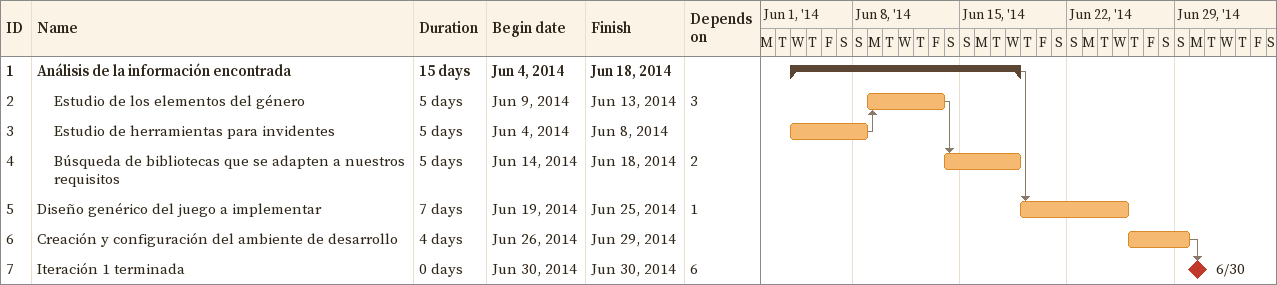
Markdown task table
| ID | Level | Task | Duration | Start | Finish | Predecessors |
|---|---|---|---|---|---|---|
| 1 | 1 | **Análisis de la información encontrada** | 15d | 2014-06-04 | 2014-06-18 |  |
| 2 | 2 | Estudio de los elementos del género | 5d | 2014-06-09 | 2014-06-13 | 3 |
| 3 | 2 | Estudio de herramientas para invidentes | 5d | 2014-06-04 | 2014-06-08 |  |
| 4 | 2 | Búsqueda de bibliotecas que se adapten a nuestros requisitos | 5d | 2014-06-14 | 2014-06-18 | 2 |
| 5 | 1 | Diseño genérico del juego a implementar | 7d | 2014-06-19 | 2014-06-25 | 1 |
| 6 | 1 | Creación y configuración del ambiente de desarrollo | 4d | 2014-06-26 | 2014-06-29 |  |
| 7 | 1 | Iteración 1 terminada | 0d | 2014-06-30 | 2014-06-30 | 6 |
